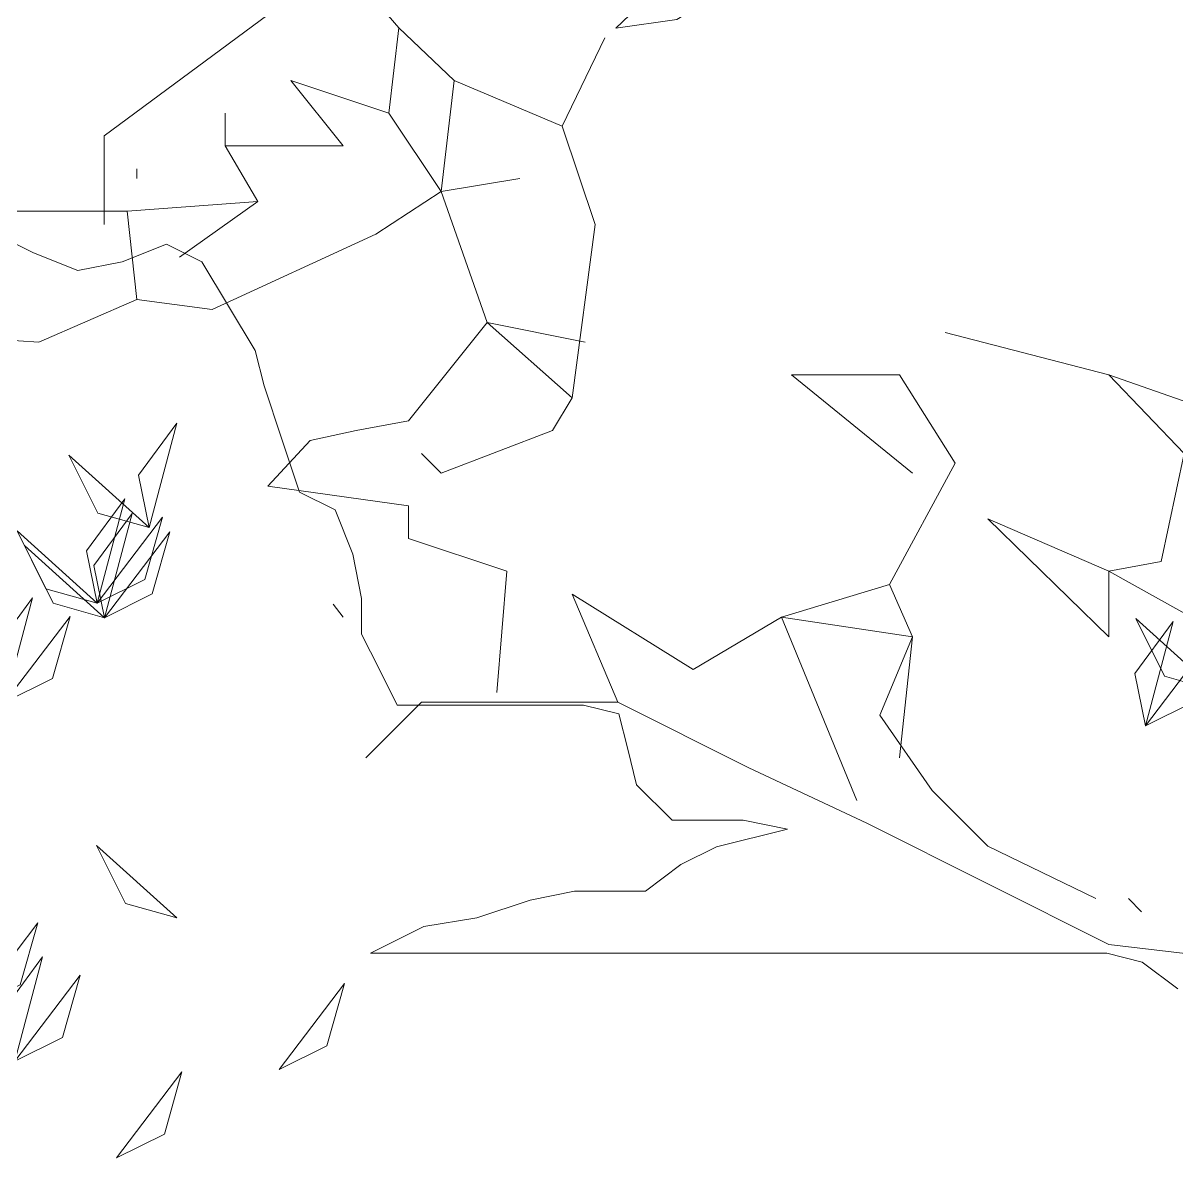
# Model space of a CAD drawing. Header units: inches. Extents: x 4350 to 28384, y -6772 to 993.
# Drawn here: x 14936 to 15000.1, y -852.9 to -789.9 of the extents above; entities that cross this region are included whole.
import ezdxf

# ---------------------------------------------------------------- set-up
doc = ezdxf.new("R2010")
doc.units = ezdxf.units.IN
doc.header["$MEASUREMENT"] = 0
doc.layers.add('ARREDAMENTO', color=2, linetype='Continuous', lineweight=18)

# ---------------------------------------------------------------- blocks, each defined once
blk = doc.blocks.new('jacaranda')
at = {"layer": 'ARREDAMENTO'}
for p, q in [((13874.505, 19389.902), (13871.415, 19393.537)), ((13858.148, 19383.905), (13867.235, 19390.629)), ((13873.96, 19385.177), (13874.505, 19389.902)), ((13874.505, 19389.902), (13877.595, 19386.994)), ((13883.592, 19384.45), (13885.955, 19389.357)), ((13871.415, 19383.359), (13868.507, 19386.994)), ((13868.507, 19386.994), (13873.96, 19385.177)), ((13877.595, 19386.994), (13876.868, 19380.815)), ((13883.592, 19384.45), (13877.595, 19386.994)), ((13864.872, 19383.359), (13864.872, 19385.177)), ((13873.96, 19385.177), (13873.96, 19385.177)), ((13873.96, 19385.177), (13876.868, 19380.815)), ((13885.41, 19378.998), (13883.592, 19384.45)), ((13858.148, 19378.998), (13858.148, 19383.905)), ((13871.415, 19383.359), (13864.872, 19383.359)), ((13864.872, 19383.359), (13866.69, 19380.27)), ((13859.965, 19382.087), (13859.965, 19381.542)), ((13876.868, 19380.815), (13881.229, 19381.542)), ((13876.868, 19380.815), (13873.233, 19378.452)), ((13879.412, 19373.545), (13876.868, 19380.815)), ((13859.42, 19379.725), (13866.69, 19380.27)), ((13866.69, 19380.27), (13862.328, 19377.18)), ((13859.42, 19379.725), (13851.423, 19379.725)), ((13859.965, 19374.817), (13859.42, 19379.725)), ((13885.41, 19378.998), (13884.137, 19369.365)), ((13873.233, 19378.452), (13864.145, 19374.272)), ((13859.965, 19374.817), (13854.513, 19372.455)), ((13864.145, 19374.272), (13859.965, 19374.817)), ((13854.513, 19372.455), (13838.701, 19373.545)), ((13875.05, 19368.093), (13879.412, 19373.545)), ((13884.137, 19369.365), (13879.412, 19373.545)), ((13879.412, 19373.545), (13884.864, 19372.455)), ((13913.943, 19370.637), (13904.856, 19373)), ((13903.039, 19365.185), (13896.314, 19370.637)), ((13896.314, 19370.637), (13902.312, 19370.637)), ((13902.312, 19370.637), (13905.401, 19365.73)), ((13913.943, 19370.637), (13921.213, 19368.093)), ((13918.124, 19366.275), (13913.943, 19370.637)), ((13883.047, 19367.548), (13884.137, 19369.365)), ((13884.137, 19369.365), (13883.047, 19367.548)), ((13872.142, 19367.548), (13875.05, 19368.093)), ((13869.598, 19367.002), (13872.142, 19367.548)), ((13876.868, 19365.185), (13883.047, 19367.548)), ((13883.047, 19367.548), (13876.868, 19365.185)), ((13867.235, 19364.458), (13869.598, 19367.002)), ((13876.868, 19365.185), (13875.777, 19366.275)), ((13905.401, 19365.73), (13901.767, 19359.006)), ((13905.401, 19365.73), (13905.401, 19365.73)), ((13918.124, 19366.275), (13916.851, 19360.278)), ((13875.05, 19363.368), (13867.235, 19364.458)), ((13875.05, 19361.55), (13875.05, 19363.368)), ((13913.943, 19359.733), (13907.219, 19362.641)), ((13913.943, 19356.098), (13907.219, 19362.641)), ((13880.502, 19359.733), (13875.05, 19361.55)), ((13911.399, 19360.823), (13911.399, 19360.823)), ((13916.851, 19360.278), (13913.943, 19359.733)), ((13879.957, 19353.008), (13880.502, 19359.733)), ((13921.758, 19355.371), (13913.943, 19359.733)), ((13913.943, 19359.733), (13913.943, 19356.098)), ((13895.769, 19357.188), (13901.767, 19359.006)), ((13901.767, 19359.006), (13903.039, 19356.098)), ((13890.862, 19354.28), (13884.137, 19358.46)), ((13884.137, 19358.46), (13886.682, 19352.463)), ((13886.682, 19352.463), (13884.137, 19358.46)), ((13870.87, 19357.915), (13871.415, 19357.188)), ((13895.769, 19357.188), (13890.862, 19354.28)), ((13903.039, 19356.098), (13895.769, 19357.188)), ((13895.769, 19357.188), (13899.949, 19347.011)), ((13903.039, 19356.098), (13901.221, 19351.736)), ((13902.312, 19349.373), (13903.039, 19356.098)), ((13875.777, 19352.463), (13872.687, 19349.373)), ((13886.682, 19352.463), (13875.777, 19352.463)), ((13893.952, 19348.828), (13886.682, 19352.463)), ((13901.221, 19351.736), (13904.129, 19347.556)), ((13902.312, 19349.373), (13902.312, 19349.373)), ((13900.494, 19345.738), (13893.952, 19348.828)), ((13904.129, 19347.556), (13907.219, 19344.466)), ((13907.219, 19344.466), (13904.129, 19347.556)), ((13913.943, 19339.014), (13900.494, 19345.738)), ((13907.219, 19344.466), (13913.216, 19341.558)), ((13915.034, 19341.558), (13915.761, 19340.831)), ((13923.031, 19337.923), (13913.943, 19339.014))]:
    blk.add_line(p, q, dxfattribs=at)
blk.add_lwpolyline([(13917.77, 19336.556), (13915.799, 19338.033), (13913.829, 19338.525), (13872.942, 19338.525), (13875.898, 19340.002), (13878.853, 19340.494), (13881.809, 19341.479), (13884.272, 19341.971), (13888.213, 19341.971), (13890.183, 19343.448), (13892.154, 19344.432), (13896.095, 19345.417), (13893.632, 19345.909), (13889.691, 19345.909), (13887.72, 19347.878), (13887.228, 19349.847), (13886.735, 19351.816), (13884.765, 19352.308), (13874.42, 19352.308), (13873.434, 19354.277), (13872.449, 19356.246), (13872.449, 19358.215), (13871.957, 19360.676), (13870.971, 19363.137), (13869.001, 19364.122), (13868.016, 19367.075), (13867.03, 19370.028), (13866.538, 19371.997), (13865.06, 19374.459), (13863.582, 19376.92), (13861.612, 19377.904), (13859.149, 19376.92), (13856.686, 19376.427), (13854.222, 19377.412), (13850.282, 19379.381)], dxfattribs=at)
at = {"layer": 'ARREDAMENTO', "lineweight": 0}
for points in [[(13886.572, 19389.897), (13889.947, 19390.372), (13891.907, 19391.587), (13888.866, 19392.102), (13886.572, 19389.897)], [(13860.648, 19362.16), (13860.063, 19365.066), (13862.191, 19367.956), (13860.648, 19362.16)], [(13860.648, 19362.16), (13857.796, 19362.966), (13856.196, 19366.179), (13860.648, 19362.16)], [(13857.763, 19357.957), (13857.178, 19360.864), (13859.305, 19363.754), (13857.763, 19357.957)], [(13858.169, 19357.153), (13857.584, 19360.059), (13859.711, 19362.949), (13858.169, 19357.153)], [(13857.763, 19357.957), (13860.416, 19359.279), (13861.393, 19362.732), (13857.763, 19357.957)], [(13857.763, 19357.957), (13854.91, 19358.764), (13853.311, 19361.977), (13857.763, 19357.957)], [(13858.169, 19357.153), (13860.822, 19358.474), (13861.799, 19361.927), (13858.169, 19357.153)], [(13858.169, 19357.153), (13855.316, 19357.96), (13853.717, 19361.172), (13858.169, 19357.153)], [(13852.625, 19352.457), (13852.04, 19355.363), (13854.168, 19358.253), (13852.625, 19352.457)], [(13852.625, 19352.457), (13855.279, 19353.778), (13856.256, 19357.231), (13852.625, 19352.457)], [(13915.979, 19351.151), (13915.394, 19354.058), (13917.522, 19356.948), (13915.979, 19351.151)], [(13919.887, 19353.097), (13917.034, 19353.903), (13915.435, 19357.116), (13919.887, 19353.097)], [(13915.979, 19351.151), (13918.633, 19352.472), (13919.61, 19355.925), (13915.979, 19351.151)], [(13862.182, 19340.485), (13859.329, 19341.291), (13857.73, 19344.504), (13862.182, 19340.485)], [(13850.837, 19335.444), (13853.49, 19336.765), (13854.467, 19340.218), (13850.837, 19335.444)], [(13853.192, 19332.533), (13852.607, 19335.439), (13854.734, 19338.329), (13853.192, 19332.533)], [(13853.192, 19332.533), (13855.845, 19333.854), (13856.822, 19337.307), (13853.192, 19332.533)], [(13867.867, 19332.067), (13870.52, 19333.388), (13871.497, 19336.841), (13867.867, 19332.067)], [(13858.84, 19327.158), (13861.494, 19328.479), (13862.471, 19331.932), (13858.84, 19327.158)]]:
    blk.add_lwpolyline(points, dxfattribs=at)

msp = doc.modelspace()

# ---------------------------------------------------------------- block references
at = {"layer": 'ARREDAMENTO'}
msp.add_blockref('jacaranda', (1082.354, -20180.102), dxfattribs=at)

doc.saveas('drawing.dxf')
